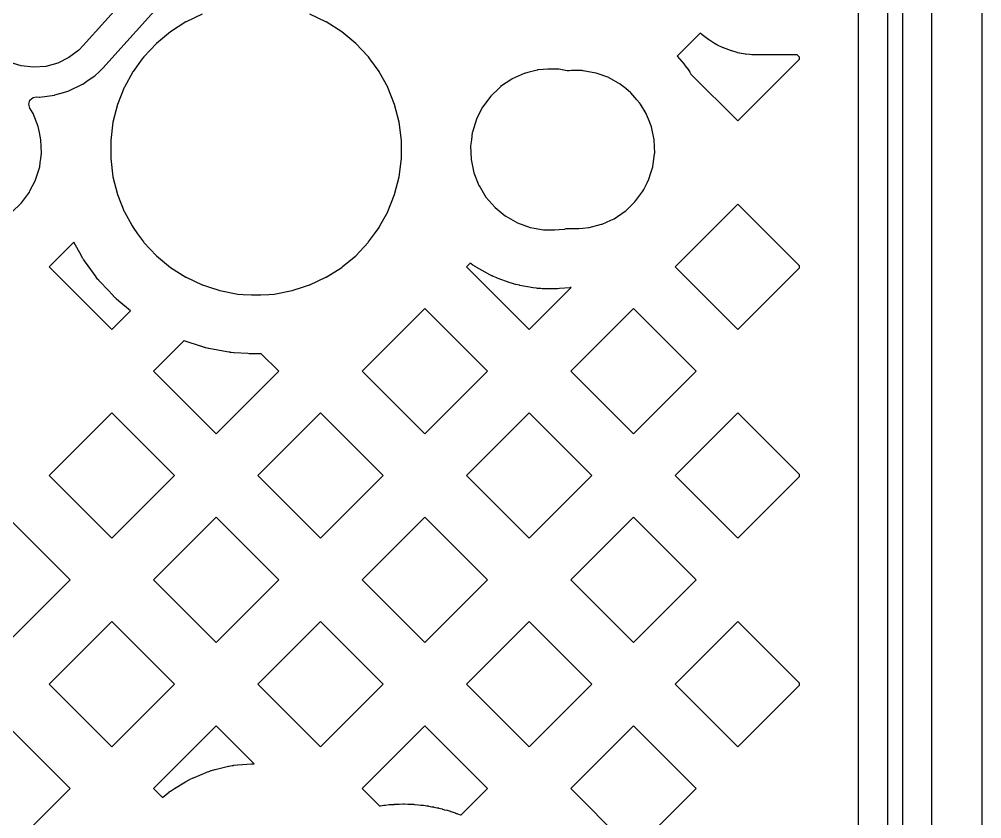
# Model space of a CAD drawing. Extents: x 124.5 to 210, y -114.5 to -26.5.
# Drawn here: x 193.42 to 209.99, y -71.02 to -57.26 of the extents above; entities that cross this region are included whole.
import ezdxf

# ---------------------------------------------------------------- set-up
doc = ezdxf.new("R2010")
doc.units = 0
doc.layers.add('BLACK', color=7, linetype='CONTINUOUS')

msp = doc.modelspace()

# ---------------------------------------------------------------- linework, layer by layer
at = {"layer": 'BLACK', "linetype": 'CONTINUOUS'}
for p, q in [((209.992, -30.0651), (209.992, -110.935)), ((208.375, -94.2982), (208.375, -40.4018)), ((208.625, -40.35), (208.625, -94.35)), ((209.133, -94.3142), (209.133, -40.4288)), ((195.837, -56.2513), (194.527, -57.7113)), ((194.863, -58.0987), (196.138, -56.678)), ((207.867, -56.9845), (207.867, -73.0155)), ((196.292, -57.3028), (196.026, -57.4715)), ((196.296, -57.3011), (196.292, -57.3028)), ((196.573, -57.1704), (196.296, -57.3011)), ((196.296, -57.3011), (196.296, -57.3011)), ((198.704, -57.3011), (198.427, -57.1704)), ((198.708, -57.3028), (198.704, -57.3011)), ((198.704, -57.3011), (198.704, -57.3011)), ((198.974, -57.4715), (198.708, -57.3028)), ((196.026, -57.4715), (195.784, -57.6722)), ((199.216, -57.6722), (198.974, -57.4715)), ((205.145, -57.4959), (204.747, -57.8936)), ((205.172, -57.519), (205.145, -57.4959)), ((205.179, -57.5247), (205.172, -57.519)), ((205.295, -57.612), (205.179, -57.5247)), ((205.303, -57.6171), (205.295, -57.612)), ((205.394, -57.6758), (205.303, -57.6171)), ((194.45, -57.7894), (194.279, -57.9182)), ((194.527, -57.7113), (194.45, -57.7894)), ((195.784, -57.6722), (195.568, -57.9018)), ((199.424, -57.8936), (199.216, -57.6722)), ((205.401, -57.6803), (205.394, -57.6758)), ((205.433, -57.6975), (205.401, -57.6803)), ((205.441, -57.7015), (205.433, -57.6975)), ((205.539, -57.7466), (205.441, -57.7015)), ((205.547, -57.7501), (205.539, -57.7466)), ((205.684, -57.8012), (205.547, -57.7501)), ((205.691, -57.8038), (205.684, -57.8012)), ((205.782, -57.8316), (205.691, -57.8038)), ((194.279, -57.9182), (194.088, -58.0124)), ((195.541, -57.939), (195.383, -58.1565)), ((195.566, -57.905), (195.541, -57.939)), ((195.568, -57.9018), (195.566, -57.905)), ((195.566, -57.905), (195.566, -57.905)), ((199.432, -57.9018), (199.424, -57.8936)), ((199.434, -57.905), (199.432, -57.9018)), ((199.459, -57.939), (199.434, -57.905)), ((199.434, -57.905), (199.434, -57.905)), ((199.617, -58.1565), (199.459, -57.939)), ((204.747, -57.8936), (204.867, -58.0321)), ((205.79, -57.8336), (205.782, -57.8316)), ((205.821, -57.8409), (205.79, -57.8336)), ((205.792, -59.0067), (206.852, -57.9465)), ((205.828, -57.8425), (205.821, -57.8409)), ((205.922, -57.8587), (205.828, -57.8425)), ((205.93, -57.8598), (205.922, -57.8587)), ((205.992, -57.8666), (205.93, -57.8598)), ((205.996, -57.8669), (205.992, -57.8666)), ((206.037, -57.8702), (205.996, -57.8669)), ((206.04, -57.8705), (206.037, -57.8702)), ((206.054, -57.8712), (206.04, -57.8705)), ((206.057, -57.8713), (206.054, -57.8712)), ((206.098, -57.8725), (206.057, -57.8713)), ((206.102, -57.8725), (206.098, -57.8725)), ((206.816, -57.8725), (206.102, -57.8725)), ((206.852, -57.9088), (206.816, -57.8725)), ((206.852, -57.9465), (206.852, -57.9088)), ((193.456, -58.0604), (193.252, -57.9963)), ((193.668, -58.0848), (193.456, -58.0604)), ((193.881, -58.0686), (193.668, -58.0848)), ((194.088, -58.0124), (193.881, -58.0686)), ((194.797, -58.1616), (194.861, -58.1004)), ((194.861, -58.1004), (194.863, -58.0987)), ((194.861, -58.1004), (194.861, -58.1004)), ((202.341, -58.1327), (202.18, -58.1745)), ((202.346, -58.1313), (202.341, -58.1327)), ((202.341, -58.1327), (202.341, -58.1327)), ((202.351, -58.1309), (202.346, -58.1313)), ((202.44, -58.1234), (202.351, -58.1309)), ((202.351, -58.1309), (202.351, -58.1309)), ((202.521, -58.1165), (202.44, -58.1234)), ((202.686, -58.1165), (202.521, -58.1165)), ((202.688, -58.1166), (202.686, -58.1165)), ((202.707, -58.1175), (202.688, -58.1166)), ((202.688, -58.1166), (202.688, -58.1166)), ((202.711, -58.1177), (202.707, -58.1175)), ((202.707, -58.1175), (202.707, -58.1175)), ((202.825, -58.1384), (202.711, -58.1177)), ((202.858, -58.1443), (202.825, -58.1384)), ((202.891, -58.1458), (202.858, -58.1443)), ((202.933, -58.1423), (202.891, -58.1458)), ((202.942, -58.1415), (202.933, -58.1423)), ((203.104, -58.1415), (202.942, -58.1415)), ((203.106, -58.1416), (203.104, -58.1415)), ((203.111, -58.1418), (203.106, -58.1416)), ((203.106, -58.1416), (203.106, -58.1416)), ((203.128, -58.1426), (203.111, -58.1418)), ((203.132, -58.1434), (203.128, -58.1426)), ((203.35, -58.1827), (203.132, -58.1434)), ((203.132, -58.1434), (203.132, -58.1434)), ((204.867, -58.0321), (204.871, -58.0362)), ((204.871, -58.0362), (204.911, -58.0866)), ((204.911, -58.0866), (204.914, -58.0909)), ((204.914, -58.0909), (204.927, -58.1081)), ((204.927, -58.1081), (204.93, -58.1125)), ((204.93, -58.1125), (204.966, -58.1661)), ((194.517, -58.3737), (194.612, -58.3087)), ((194.612, -58.3087), (194.723, -58.2316)), ((194.723, -58.2316), (194.797, -58.1616)), ((195.381, -58.16), (195.233, -58.429)), ((195.383, -58.1565), (195.381, -58.16)), ((195.381, -58.16), (195.381, -58.16)), ((199.619, -58.16), (199.617, -58.1565)), ((199.767, -58.429), (199.619, -58.16)), ((199.619, -58.16), (199.619, -58.16)), ((201.905, -58.2868), (201.71, -58.4179)), ((201.91, -58.2846), (201.905, -58.2868)), ((202.114, -58.1925), (201.91, -58.2846)), ((201.91, -58.2846), (201.91, -58.2846)), ((202.119, -58.1903), (202.114, -58.1925)), ((202.114, -58.1925), (202.114, -58.1925)), ((202.18, -58.1745), (202.119, -58.1903)), ((203.355, -58.1837), (203.35, -58.1827)), ((203.35, -58.1827), (203.35, -58.1827)), ((203.572, -58.2623), (203.355, -58.1837)), ((203.577, -58.265), (203.572, -58.2623)), ((203.768, -58.3737), (203.577, -58.265)), ((204.966, -58.1661), (204.969, -58.1706)), ((204.969, -58.1706), (204.987, -58.2019)), ((204.987, -58.2019), (205.792, -59.0067)), ((194.28, -58.4887), (194.512, -58.3776)), ((194.512, -58.3776), (194.517, -58.3737)), ((195.231, -58.4324), (195.115, -58.7252)), ((195.233, -58.429), (195.231, -58.4324)), ((199.769, -58.4324), (199.767, -58.429)), ((199.885, -58.7252), (199.769, -58.4324)), ((201.69, -58.4374), (201.54, -58.58)), ((201.706, -58.4216), (201.69, -58.4374)), ((201.71, -58.4179), (201.706, -58.4216)), ((201.706, -58.4216), (201.706, -58.4216)), ((203.772, -58.3764), (203.768, -58.3737)), ((203.768, -58.3737), (203.768, -58.3737)), ((203.776, -58.3798), (203.772, -58.3764)), ((203.864, -58.4518), (203.776, -58.3798)), ((203.776, -58.3798), (203.776, -58.3798)), ((203.951, -58.5226), (203.864, -58.4518)), ((193.587, -58.7173), (193.609, -58.6498)), ((193.609, -58.6498), (193.663, -58.6047)), ((193.663, -58.6047), (193.716, -58.5946)), ((193.716, -58.5946), (193.774, -58.596)), ((193.774, -58.596), (193.774, -58.596)), ((193.774, -58.596), (193.779, -58.5962)), ((193.779, -58.5962), (194.033, -58.5621)), ((194.033, -58.5621), (194.038, -58.5607)), ((194.038, -58.5607), (194.186, -58.5165)), ((194.038, -58.5607), (194.038, -58.5607)), ((194.186, -58.5165), (194.28, -58.4887)), ((201.54, -58.58), (201.4, -58.7683)), ((203.954, -58.5266), (203.951, -58.5226)), ((204.056, -58.6446), (203.954, -58.5266)), ((203.954, -58.5266), (203.954, -58.5266)), ((204.102, -58.6967), (204.056, -58.6446)), ((193.605, -58.7859), (193.587, -58.7173)), ((193.664, -58.8826), (193.605, -58.7859)), ((195.115, -58.7252), (195.037, -59.0302)), ((199.963, -59.0302), (199.885, -58.7252)), ((201.398, -58.7731), (201.331, -58.9031)), ((201.4, -58.7683), (201.398, -58.7731)), ((201.398, -58.7731), (201.398, -58.7731)), ((204.117, -58.7215), (204.102, -58.6967)), ((204.214, -58.8826), (204.117, -58.7215)), ((193.75, -59.101), (193.664, -58.8826)), ((201.294, -58.9776), (201.224, -59.2018)), ((201.331, -58.9031), (201.294, -58.9776)), ((204.221, -58.8938), (204.214, -58.8826)), ((204.223, -58.8987), (204.221, -58.8938)), ((204.255, -58.9792), (204.223, -58.8987)), ((204.223, -58.8987), (204.223, -58.8987)), ((204.306, -59.1082), (204.255, -58.9792)), ((193.751, -59.1062), (193.75, -59.101)), ((193.772, -59.2072), (193.751, -59.1062)), ((193.751, -59.1062), (193.751, -59.1062)), ((195.037, -59.0302), (194.998, -59.3426)), ((200.002, -59.3426), (199.963, -59.0302)), ((204.353, -59.3338), (204.306, -59.1082)), ((193.798, -59.3308), (193.772, -59.2072)), ((201.223, -59.2071), (201.206, -59.3361)), ((201.224, -59.2018), (201.223, -59.2071)), ((193.807, -59.5654), (193.798, -59.3308)), ((194.998, -59.3426), (194.998, -59.6574)), ((200.002, -59.6574), (200.002, -59.3426)), ((201.206, -59.3361), (201.193, -59.4346)), ((201.193, -59.4346), (201.202, -59.6692)), ((204.362, -59.5642), (204.353, -59.3338)), ((193.795, -59.6574), (193.806, -59.5707)), ((193.806, -59.5707), (193.807, -59.5654)), ((193.806, -59.5707), (193.806, -59.5707)), ((204.343, -59.7095), (204.361, -59.5695)), ((204.361, -59.5695), (204.362, -59.5642)), ((204.361, -59.5695), (204.361, -59.5695)), ((193.706, -60.0224), (193.776, -59.7982)), ((193.776, -59.7982), (193.786, -59.7237)), ((193.786, -59.7237), (193.795, -59.6574)), ((194.998, -59.6574), (195.037, -59.9698)), ((199.963, -59.9698), (200.002, -59.6574)), ((201.202, -59.6692), (201.203, -59.6744)), ((201.203, -59.6744), (201.232, -59.8127)), ((204.292, -59.9201), (204.329, -59.8002)), ((204.329, -59.8002), (204.332, -59.7928)), ((204.332, -59.7928), (204.343, -59.7095)), ((195.037, -59.9698), (195.115, -60.2748)), ((199.885, -60.2748), (199.963, -59.9698)), ((201.232, -59.8127), (201.25, -59.899)), ((201.25, -59.899), (201.336, -60.1174)), ((204.263, -60.0129), (204.292, -59.9201)), ((193.609, -60.2137), (193.704, -60.0271)), ((193.704, -60.0271), (193.706, -60.0224)), ((193.704, -60.0271), (193.704, -60.0271)), ((201.336, -60.1174), (201.339, -60.1219)), ((201.339, -60.1219), (201.41, -60.2384)), ((204.175, -60.1874), (204.231, -60.0761)), ((204.231, -60.0761), (204.263, -60.0129)), ((193.46, -60.42), (193.6, -60.2317)), ((193.6, -60.2317), (193.609, -60.2137)), ((195.115, -60.2748), (195.231, -60.5676)), ((199.769, -60.5676), (199.885, -60.2748)), ((201.41, -60.2384), (201.458, -60.3181)), ((204.021, -60.4034), (204.159, -60.2185)), ((204.159, -60.2185), (204.175, -60.1874)), ((193.29, -60.5821), (193.46, -60.42)), ((201.458, -60.3181), (201.612, -60.4954)), ((203.87, -60.5473), (204, -60.4237)), ((204, -60.4237), (204.021, -60.4034)), ((205.792, -60.4407), (204.713, -61.5197)), ((206.852, -61.5009), (205.792, -60.4407)), ((195.231, -60.5676), (195.233, -60.571)), ((195.233, -60.571), (195.233, -60.571)), ((195.233, -60.571), (195.367, -60.8147)), ((199.633, -60.8147), (199.767, -60.571)), ((199.767, -60.571), (199.769, -60.5676)), ((199.767, -60.571), (199.767, -60.571)), ((201.612, -60.4954), (201.616, -60.4988)), ((201.616, -60.4988), (201.789, -60.6409)), ((203.663, -60.6913), (203.854, -60.5626)), ((203.854, -60.5626), (203.87, -60.5473)), ((201.789, -60.6409), (201.789, -60.6409)), ((201.789, -60.6409), (201.794, -60.6443)), ((201.794, -60.6443), (201.798, -60.6469)), ((201.798, -60.6469), (201.798, -60.6469)), ((201.798, -60.6469), (201.918, -60.7154)), ((201.918, -60.7154), (201.998, -60.7605)), ((201.998, -60.7605), (202.218, -60.8406)), ((203.235, -60.8426), (203.448, -60.7873)), ((203.448, -60.7873), (203.453, -60.786)), ((203.448, -60.7873), (203.448, -60.7873)), ((203.453, -60.786), (203.458, -60.7838)), ((203.458, -60.7838), (203.61, -60.7154)), ((203.458, -60.7838), (203.458, -60.7838)), ((203.61, -60.7154), (203.663, -60.6913)), ((195.367, -60.8147), (195.383, -60.8435)), ((195.383, -60.8435), (195.462, -60.952)), ((195.462, -60.952), (195.563, -61.091)), ((199.437, -61.091), (199.538, -60.952)), ((199.538, -60.952), (199.617, -60.8435)), ((199.617, -60.8435), (199.633, -60.8147)), ((202.218, -60.8406), (202.224, -60.8415)), ((202.224, -60.8415), (202.224, -60.8415)), ((202.224, -60.8415), (202.286, -60.8527)), ((202.286, -60.8527), (202.449, -60.8823)), ((202.449, -60.8823), (202.453, -60.8825)), ((202.453, -60.8825), (202.453, -60.8825)), ((202.453, -60.8825), (202.472, -60.8834)), ((202.472, -60.8834), (202.472, -60.8834)), ((202.472, -60.8834), (202.474, -60.8835)), ((202.474, -60.8835), (202.639, -60.8835)), ((202.639, -60.8835), (202.72, -60.8766)), ((202.72, -60.8766), (202.809, -60.8691)), ((202.809, -60.8691), (202.814, -60.8687)), ((202.809, -60.8691), (202.809, -60.8691)), ((202.814, -60.8687), (202.819, -60.8673)), ((202.819, -60.8673), (202.841, -60.8616)), ((202.819, -60.8673), (202.819, -60.8673)), ((202.841, -60.8616), (202.879, -60.8577)), ((202.879, -60.8577), (202.894, -60.8584)), ((202.894, -60.8584), (202.894, -60.8584)), ((202.894, -60.8584), (202.896, -60.8585)), ((202.896, -60.8585), (203.058, -60.8585)), ((203.058, -60.8585), (203.126, -60.8527)), ((203.126, -60.8527), (203.224, -60.8444)), ((203.224, -60.8444), (203.23, -60.8439)), ((203.224, -60.8444), (203.224, -60.8444)), ((203.23, -60.8439), (203.235, -60.8426)), ((203.235, -60.8426), (203.235, -60.8426)), ((194.363, -61.0934), (193.937, -61.5197)), ((194.494, -61.332), (194.363, -61.0934)), ((195.563, -61.091), (195.568, -61.0982)), ((195.568, -61.0982), (195.784, -61.3278)), ((199.216, -61.3278), (199.432, -61.0982)), ((199.432, -61.0982), (199.437, -61.091)), ((194.496, -61.3354), (194.494, -61.332)), ((194.521, -61.3767), (194.496, -61.3354)), ((194.523, -61.38), (194.521, -61.3767)), ((194.531, -61.3934), (194.523, -61.38)), ((194.533, -61.3967), (194.531, -61.3934)), ((194.56, -61.4363), (194.533, -61.3967)), ((194.563, -61.4395), (194.56, -61.4363)), ((194.748, -61.6943), (194.563, -61.4395)), ((195.784, -61.3278), (196.026, -61.5285)), ((198.984, -61.5197), (199.216, -61.3278)), ((201.186, -61.455), (201.121, -61.5197)), ((201.206, -61.4704), (201.186, -61.455)), ((193.937, -61.5197), (195.016, -62.5988)), ((196.026, -61.5285), (196.292, -61.6972)), ((198.708, -61.6972), (198.974, -61.5285)), ((198.974, -61.5285), (198.984, -61.5197)), ((201.121, -61.5197), (202.2, -62.5988)), ((201.211, -61.4736), (201.206, -61.4704)), ((201.228, -61.4856), (201.211, -61.4736)), ((201.233, -61.4886), (201.228, -61.4856)), ((201.282, -61.5197), (201.233, -61.4886)), ((201.287, -61.5228), (201.282, -61.5197)), ((201.292, -61.5255), (201.287, -61.5228)), ((201.496, -61.6417), (201.292, -61.5255)), ((204.713, -61.5197), (205.792, -62.5988)), ((205.792, -62.5988), (206.852, -61.5386)), ((206.852, -61.5386), (206.852, -61.5009)), ((194.75, -61.6974), (194.748, -61.6943)), ((194.779, -61.7352), (194.75, -61.6974)), ((194.782, -61.7383), (194.779, -61.7352)), ((194.792, -61.7505), (194.782, -61.7383)), ((194.795, -61.7535), (194.792, -61.7505)), ((194.826, -61.7894), (194.795, -61.7535)), ((194.829, -61.7924), (194.826, -61.7894)), ((195.044, -62.0219), (194.829, -61.7924)), ((196.292, -61.6972), (196.296, -61.6989)), ((196.296, -61.6989), (196.296, -61.6989)), ((196.296, -61.6989), (196.573, -61.8296)), ((198.427, -61.8296), (198.704, -61.6989)), ((198.704, -61.6989), (198.708, -61.6972)), ((198.704, -61.6989), (198.704, -61.6989)), ((201.501, -61.6442), (201.496, -61.6417)), ((201.558, -61.6737), (201.501, -61.6442)), ((201.563, -61.6761), (201.558, -61.6737)), ((201.582, -61.685), (201.563, -61.6761)), ((201.587, -61.6871), (201.582, -61.685)), ((201.647, -61.7117), (201.587, -61.6871)), ((201.652, -61.7136), (201.647, -61.7117)), ((201.872, -61.7937), (201.652, -61.7136)), ((201.877, -61.7954), (201.872, -61.7937)), ((201.939, -61.8148), (201.877, -61.7954)), ((196.573, -61.8296), (196.573, -61.8296)), ((196.573, -61.8296), (196.577, -61.8313)), ((196.577, -61.8313), (196.581, -61.8325)), ((196.581, -61.8325), (196.581, -61.8325)), ((196.581, -61.8325), (196.684, -61.866)), ((196.684, -61.866), (196.876, -61.9286)), ((196.876, -61.9286), (197.186, -61.9876)), ((197.814, -61.9876), (198.124, -61.9286)), ((198.124, -61.9286), (198.316, -61.866)), ((198.316, -61.866), (198.419, -61.8325)), ((198.419, -61.8325), (198.423, -61.8313)), ((198.419, -61.8325), (198.419, -61.8325)), ((198.423, -61.8313), (198.427, -61.8296)), ((198.427, -61.8296), (198.427, -61.8296)), ((201.944, -61.8163), (201.939, -61.8148)), ((201.965, -61.8219), (201.944, -61.8163)), ((201.97, -61.8232), (201.965, -61.8219)), ((202.033, -61.8373), (201.97, -61.8232)), ((202.038, -61.8384), (202.033, -61.8373)), ((202.269, -61.8802), (202.038, -61.8384)), ((202.2, -62.5988), (202.923, -61.8762)), ((202.273, -61.8808), (202.269, -61.8802)), ((202.323, -61.8881), (202.273, -61.8808)), ((202.327, -61.8887), (202.323, -61.8881)), ((202.343, -61.8905), (202.327, -61.8887)), ((202.347, -61.8909), (202.343, -61.8905)), ((202.397, -61.8949), (202.347, -61.8909)), ((202.402, -61.8952), (202.397, -61.8949)), ((202.426, -61.8964), (202.402, -61.8952)), ((202.428, -61.8964), (202.426, -61.8964)), ((202.446, -61.8971), (202.428, -61.8964)), ((202.447, -61.8971), (202.446, -61.8971)), ((202.453, -61.8973), (202.447, -61.8971)), ((202.454, -61.8973), (202.453, -61.8973)), ((202.472, -61.8975), (202.454, -61.8973)), ((202.474, -61.8975), (202.472, -61.8975)), ((202.639, -61.8975), (202.474, -61.8975)), ((202.642, -61.8975), (202.639, -61.8975)), ((202.674, -61.8968), (202.642, -61.8975)), ((202.677, -61.8967), (202.674, -61.8968)), ((202.687, -61.8963), (202.677, -61.8967)), ((202.69, -61.8961), (202.687, -61.8963)), ((202.722, -61.8941), (202.69, -61.8961)), ((202.725, -61.8939), (202.722, -61.8941)), ((202.9, -61.879), (202.725, -61.8939)), ((202.905, -61.8785), (202.9, -61.879)), ((202.923, -61.8762), (202.905, -61.8785)), ((195.047, -62.0248), (195.044, -62.0219)), ((195.081, -62.0586), (195.047, -62.0248)), ((195.084, -62.0614), (195.081, -62.0586)), ((195.095, -62.0722), (195.084, -62.0614)), ((195.098, -62.0749), (195.095, -62.0722)), ((195.134, -62.1065), (195.098, -62.0749)), ((195.137, -62.1091), (195.134, -62.1065)), ((195.339, -62.2759), (195.137, -62.1091)), ((197.186, -61.9876), (197.279, -61.9935)), ((197.279, -61.9935), (197.419, -62.0023)), ((197.419, -62.0023), (197.419, -62.0023)), ((197.419, -62.0023), (197.421, -62.0024)), ((197.421, -62.0024), (197.579, -62.0024)), ((197.579, -62.0024), (197.581, -62.0023)), ((197.581, -62.0023), (197.721, -61.9935)), ((197.581, -62.0023), (197.581, -62.0023)), ((197.721, -61.9935), (197.814, -61.9876)), ((195.016, -62.5988), (195.339, -62.2759)), ((200.404, -62.2367), (199.325, -63.3158)), ((201.483, -63.3158), (200.404, -62.2367)), ((203.996, -62.2367), (202.917, -63.3158)), ((205.075, -63.3158), (203.996, -62.2367)), ((196.256, -62.7929), (195.733, -63.3158)), ((196.26, -62.7944), (196.256, -62.7929)), ((196.264, -62.7956), (196.26, -62.7944)), ((196.563, -62.8929), (196.264, -62.7956)), ((196.567, -62.8941), (196.563, -62.8929)), ((196.613, -62.9075), (196.567, -62.8941)), ((196.617, -62.9085), (196.613, -62.9075)), ((196.632, -62.9124), (196.617, -62.9085)), ((196.636, -62.9134), (196.632, -62.9124)), ((196.683, -62.9238), (196.636, -62.9134)), ((196.686, -62.9246), (196.683, -62.9238)), ((196.996, -62.9836), (196.686, -62.9246)), ((197, -62.9843), (196.996, -62.9836)), ((197.047, -62.9918), (197, -62.9843)), ((197.051, -62.9923), (197.047, -62.9918)), ((197.067, -62.9943), (197.051, -62.9923)), ((197.07, -62.9948), (197.067, -62.9943)), ((197.118, -62.9993), (197.07, -62.9948)), ((197.122, -62.9996), (197.118, -62.9993)), ((197.358, -63.0144), (197.122, -62.9996)), ((197.36, -63.0145), (197.358, -63.0144)), ((197.384, -63.0156), (197.36, -63.0145)), ((197.386, -63.0157), (197.384, -63.0156)), ((197.393, -63.016), (197.386, -63.0157)), ((197.395, -63.016), (197.393, -63.016)), ((197.419, -63.0164), (197.395, -63.016)), ((197.421, -63.0164), (197.419, -63.0164)), ((197.579, -63.0164), (197.421, -63.0164)), ((197.581, -63.0164), (197.579, -63.0164)), ((197.591, -63.0162), (197.581, -63.0164)), ((197.891, -63.3158), (197.591, -63.0162)), ((195.733, -63.3158), (196.812, -64.3948)), ((196.812, -64.3948), (197.891, -63.3158)), ((199.325, -63.3158), (200.404, -64.3948)), ((200.404, -64.3948), (201.483, -63.3158)), ((202.917, -63.3158), (203.996, -64.3948)), ((203.996, -64.3948), (205.075, -63.3158)), ((195.016, -64.0328), (193.937, -65.1118)), ((196.095, -65.1118), (195.016, -64.0328)), ((198.608, -64.0328), (197.529, -65.1118)), ((199.687, -65.1118), (198.608, -64.0328)), ((202.2, -64.0328), (201.121, -65.1118)), ((203.279, -65.1118), (202.2, -64.0328)), ((205.792, -64.0328), (204.713, -65.1118)), ((206.852, -65.093), (205.792, -64.0328)), ((193.937, -65.1118), (195.016, -66.1909)), ((195.016, -66.1909), (196.095, -65.1118)), ((197.529, -65.1118), (198.608, -66.1909)), ((198.608, -66.1909), (199.687, -65.1118)), ((201.121, -65.1118), (202.2, -66.1909)), ((202.2, -66.1909), (203.279, -65.1118)), ((204.713, -65.1118), (205.792, -66.1909)), ((206.852, -65.1307), (206.852, -65.093)), ((205.792, -66.1909), (206.852, -65.1307)), ((194.299, -66.9079), (193.22, -65.8289)), ((196.812, -65.8289), (195.733, -66.9079)), ((197.891, -66.9079), (196.812, -65.8289)), ((200.404, -65.8289), (199.325, -66.9079)), ((201.483, -66.9079), (200.404, -65.8289)), ((203.996, -65.8289), (202.917, -66.9079)), ((205.075, -66.9079), (203.996, -65.8289)), ((193.22, -67.9869), (194.299, -66.9079)), ((195.733, -66.9079), (196.812, -67.9869)), ((196.812, -67.9869), (197.891, -66.9079)), ((199.325, -66.9079), (200.404, -67.9869)), ((200.404, -67.9869), (201.483, -66.9079)), ((202.917, -66.9079), (203.996, -67.9869)), ((203.996, -67.9869), (205.075, -66.9079)), ((195.016, -67.6249), (193.937, -68.7039)), ((196.095, -68.7039), (195.016, -67.6249)), ((198.608, -67.6249), (197.529, -68.7039)), ((199.687, -68.7039), (198.608, -67.6249)), ((202.2, -67.6249), (201.121, -68.7039)), ((203.279, -68.7039), (202.2, -67.6249)), ((205.792, -67.6249), (204.713, -68.7039)), ((206.852, -68.6851), (205.792, -67.6249)), ((193.937, -68.7039), (195.016, -69.783)), ((195.016, -69.783), (196.095, -68.7039)), ((197.529, -68.7039), (198.608, -69.783)), ((198.608, -69.783), (199.687, -68.7039)), ((201.121, -68.7039), (202.2, -69.783)), ((202.2, -69.783), (203.279, -68.7039)), ((204.713, -68.7039), (205.792, -69.783)), ((205.792, -69.783), (206.852, -68.7228)), ((206.852, -68.7228), (206.852, -68.6851)), ((194.299, -70.5), (193.22, -69.421)), ((196.812, -69.421), (195.733, -70.5)), ((197.465, -70.0741), (196.812, -69.421)), ((200.404, -69.421), (199.325, -70.5)), ((201.483, -70.5), (200.404, -69.421)), ((203.996, -69.421), (202.917, -70.5)), ((205.075, -70.5), (203.996, -69.421)), ((197.184, -70.0946), (197.42, -70.076)), ((197.42, -70.076), (197.425, -70.0757)), ((197.425, -70.0757), (197.465, -70.0741)), ((196.425, -70.3149), (196.644, -70.2241)), ((196.644, -70.2241), (196.649, -70.2223)), ((196.649, -70.2223), (196.705, -70.2016)), ((196.705, -70.2016), (196.71, -70.2)), ((196.71, -70.2), (196.729, -70.1938)), ((196.729, -70.1938), (196.733, -70.1924)), ((196.733, -70.1924), (196.791, -70.1762)), ((196.791, -70.1762), (196.796, -70.1749)), ((196.796, -70.1749), (197.027, -70.1195)), ((197.027, -70.1195), (197.031, -70.1184)), ((197.031, -70.1184), (197.09, -70.1067)), ((197.09, -70.1067), (197.095, -70.1059)), ((197.095, -70.1059), (197.114, -70.1028)), ((197.114, -70.1028), (197.119, -70.1021)), ((197.119, -70.1021), (197.179, -70.0951)), ((197.179, -70.0951), (197.184, -70.0946)), ((196.099, -70.5), (196.283, -70.3872)), ((196.283, -70.3872), (196.287, -70.3847)), ((196.287, -70.3847), (196.34, -70.3554)), ((196.34, -70.3554), (196.344, -70.3531)), ((196.344, -70.3531), (196.362, -70.3441)), ((196.362, -70.3441), (196.366, -70.342)), ((196.366, -70.342), (196.42, -70.3169)), ((196.42, -70.3169), (196.425, -70.3149)), ((193.22, -71.579), (194.299, -70.5)), ((195.733, -70.5), (195.89, -70.6574)), ((195.956, -70.6016), (196.003, -70.5646)), ((196.003, -70.5646), (196.007, -70.5616)), ((196.007, -70.5616), (196.023, -70.55)), ((196.023, -70.55), (196.027, -70.5472)), ((196.027, -70.5472), (196.077, -70.5139)), ((196.077, -70.5139), (196.081, -70.5112)), ((196.081, -70.5112), (196.099, -70.5)), ((199.325, -70.5), (199.625, -70.8004)), ((201.025, -70.9578), (201.483, -70.5)), ((202.917, -70.5), (203.996, -71.579)), ((203.996, -71.579), (205.075, -70.5)), ((195.89, -70.6574), (195.952, -70.6048)), ((195.952, -70.6048), (195.956, -70.6016)), ((199.625, -70.8004), (199.635, -70.7989)), ((199.635, -70.7989), (199.64, -70.7983)), ((199.64, -70.7983), (199.699, -70.7912)), ((199.699, -70.7912), (199.704, -70.7907)), ((199.704, -70.7907), (199.714, -70.79)), ((199.714, -70.79), (199.725, -70.7881)), ((199.725, -70.7881), (199.73, -70.7874)), ((199.73, -70.7874), (199.789, -70.7797)), ((199.789, -70.7797), (199.794, -70.7792)), ((199.794, -70.7792), (199.814, -70.7774)), ((199.814, -70.7774), (199.819, -70.7771)), ((199.819, -70.7771), (199.878, -70.7741)), ((199.878, -70.7741), (199.883, -70.774)), ((199.883, -70.774), (199.923, -70.7735)), ((199.923, -70.7735), (199.96, -70.7706)), ((199.96, -70.7706), (199.965, -70.7703)), ((199.965, -70.7703), (200.025, -70.7679)), ((200.025, -70.7679), (200.03, -70.7678)), ((200.03, -70.7678), (200.05, -70.7678)), ((200.05, -70.7678), (200.055, -70.7679)), ((200.055, -70.7679), (200.115, -70.7703)), ((200.115, -70.7703), (200.12, -70.7706)), ((200.12, -70.7706), (200.13, -70.7714)), ((200.13, -70.7714), (200.14, -70.7713)), ((200.14, -70.7713), (200.145, -70.7713)), ((200.145, -70.7713), (200.205, -70.773)), ((200.205, -70.773), (200.21, -70.7733)), ((200.21, -70.7733), (200.23, -70.7746)), ((200.23, -70.7746), (200.235, -70.7751)), ((200.235, -70.7751), (200.294, -70.7815)), ((200.294, -70.7815), (200.299, -70.7821)), ((200.299, -70.7821), (200.337, -70.7877)), ((200.337, -70.7877), (200.376, -70.7907)), ((200.376, -70.7907), (200.381, -70.7912)), ((200.381, -70.7912), (200.44, -70.7983)), ((200.44, -70.7983), (200.445, -70.7989)), ((200.445, -70.7989), (200.465, -70.802)), ((200.465, -70.802), (200.47, -70.8029)), ((200.47, -70.8029), (200.528, -70.8146)), ((200.528, -70.8146), (200.533, -70.8156)), ((200.533, -70.8156), (200.544, -70.8182)), ((200.544, -70.8182), (200.553, -70.8196)), ((200.553, -70.8196), (200.558, -70.8205)), ((200.558, -70.8205), (200.617, -70.8315)), ((200.617, -70.8315), (200.622, -70.8325)), ((200.622, -70.8325), (200.641, -70.8369)), ((200.641, -70.8369), (200.646, -70.8381)), ((200.646, -70.8381), (200.704, -70.8538)), ((200.704, -70.8538), (200.709, -70.8552)), ((200.709, -70.8552), (200.744, -70.8663)), ((200.744, -70.8663), (200.783, -70.8757)), ((200.783, -70.8757), (200.788, -70.8769)), ((200.788, -70.8769), (200.845, -70.8932)), ((200.845, -70.8932), (200.85, -70.8946)), ((200.85, -70.8946), (200.869, -70.9007)), ((200.869, -70.9007), (200.874, -70.9023)), ((200.874, -70.9023), (200.93, -70.923)), ((200.93, -70.923), (200.934, -70.9248)), ((200.934, -70.9248), (200.945, -70.9294)), ((200.945, -70.9294), (200.954, -70.9321)), ((200.954, -70.9321), (200.959, -70.9336)), ((200.959, -70.9336), (201.015, -70.9538)), ((201.015, -70.9538), (201.02, -70.9555)), ((201.02, -70.9555), (201.025, -70.9578))]:
    msp.add_line(p, q, dxfattribs=at)

doc.saveas('drawing.dxf')
